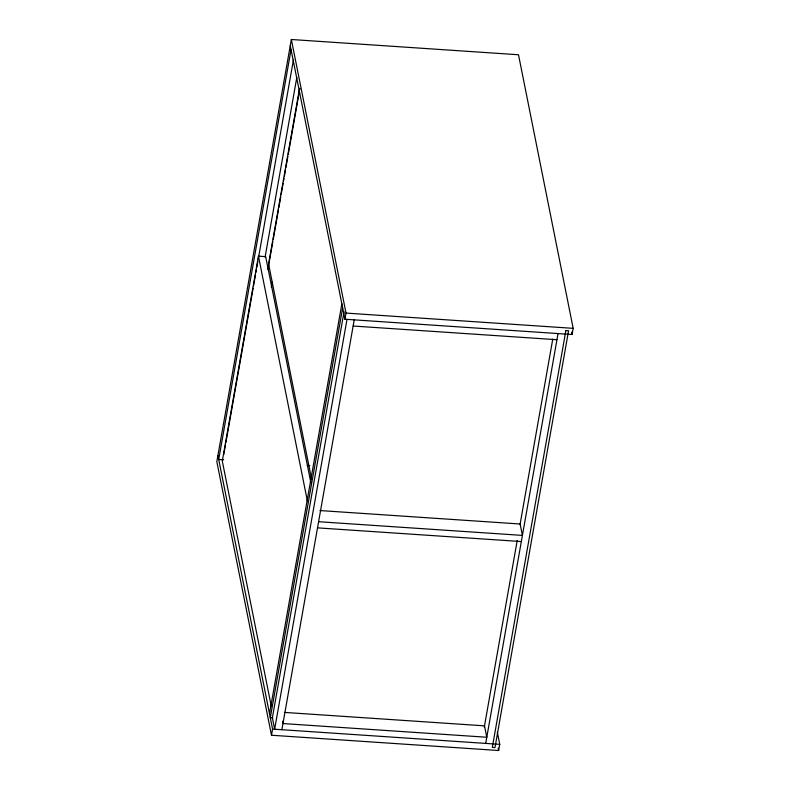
<?xml version="1.0" encoding="UTF-8"?>
<svg xmlns="http://www.w3.org/2000/svg" width="790" height="790" viewBox="0 0 790 790"><rect width="100%" height="100%" fill="white"/><g stroke="black" fill="none" stroke-linecap="round" stroke-linejoin="round"><path stroke-width="1.19" d="M290.256 45.652L344.924 319.239L572.088 334.506L573.175 328.344L518.507 54.757L291.352 39.5L216.825 461.656L271.493 735.243L498.648 750.5L499.744 744.348L497.335 732.29M291.056 49.642L218.712 459.484L223.639 459.82M310.865 482.72L265.687 256.641L258.458 256.157L222.286 461.074L271.335 706.507M224.163 452.305L225.446 445.017M225.881 442.588L253.116 288.261M253.55 285.832L255.476 274.89M255.911 272.461L256.335 270.032M256.76 267.603L257.836 261.529M258.261 259.1L293.446 59.813M265.094 257.096L296.843 77.252M299.578 88.332L268.58 263.959L311.576 479.155M267.909 269.578L272.836 241.631M273.271 239.202L278.416 210.041M278.85 207.612L280.776 196.671M281.21 194.241L283.136 183.31M283.561 180.88L283.995 178.441M284.42 176.012L285.496 169.939M285.921 167.51L287.856 156.568M288.281 154.139L299.864 88.529M271.306 287.027L272.165 282.158M269.509 713.696L341.853 303.854M342.653 307.843L270.308 717.685L272.767 717.853M344.075 311.615L272.372 717.824L274.653 729.219L346.998 319.377M271.493 735.243L272.58 729.081L217.912 455.494M344.924 319.239L346.02 313.087L291.352 39.5M281.882 729.703L354.226 319.871M484.28 727.156L517.233 540.419M520.018 524.659L552.763 339.137M485.702 743.4L558.036 333.558M346.02 313.087L573.175 328.344M353.13 326.023L556.95 339.72M307.34 465.438L309.808 465.606M319.999 510.557L520.136 524.007L522.417 535.403L318.597 521.706M317.501 527.868L521.321 541.555M284.37 712.402L484.507 725.842L486.788 737.248L282.968 723.551L282.504 721.27M272.58 729.081L499.744 744.348M571.605 332.096L572.088 334.506M498.174 748.091L498.648 750.5M258.458 256.157L307.507 501.581M223.955 454.369A3.259 2.716 -11.3 0 1 223.945 453.519M565.887 330.526L492.308 747.399L494.984 747.587L568.573 330.704L565.887 330.526"/></g></svg>
